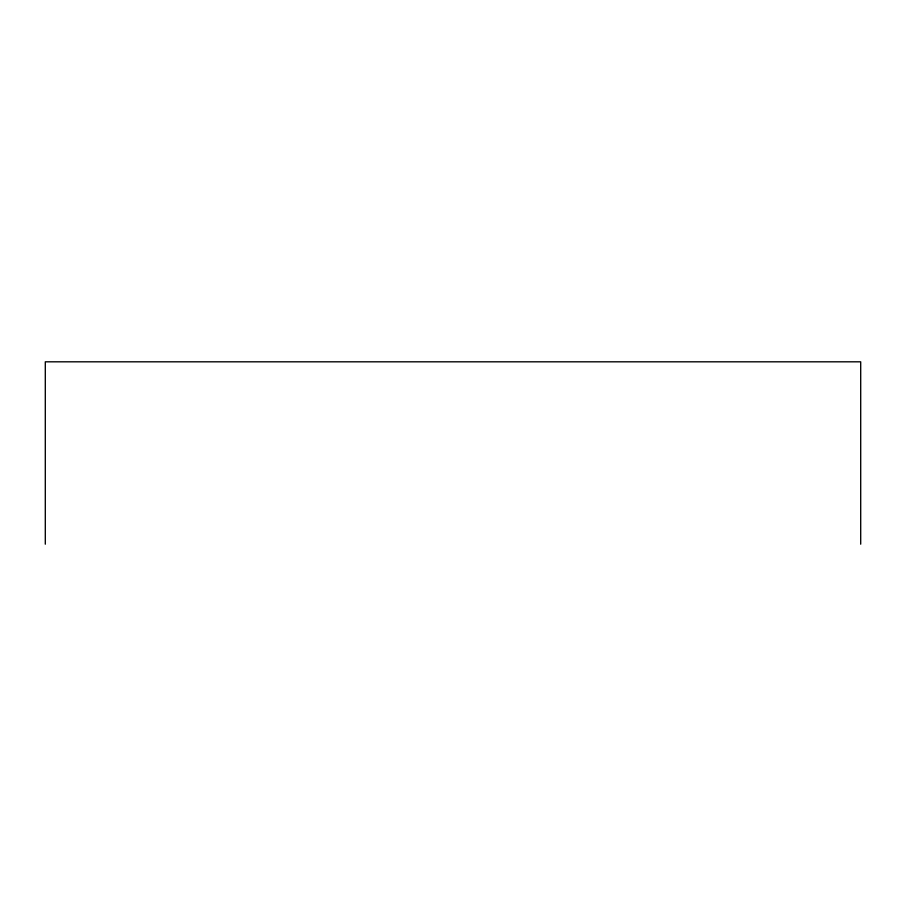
<?xml version="1.0" encoding="UTF-8"?>
<svg xmlns="http://www.w3.org/2000/svg" width="906" height="906" viewBox="0 0 906 906"><rect width="100%" height="100%" fill="white"/><g stroke="black" fill="none" stroke-linecap="round" stroke-linejoin="round"><path stroke-width="1.36" d="M860.7 544.189L860.7 361.811L45.3 361.811L45.3 544.189"/></g></svg>
